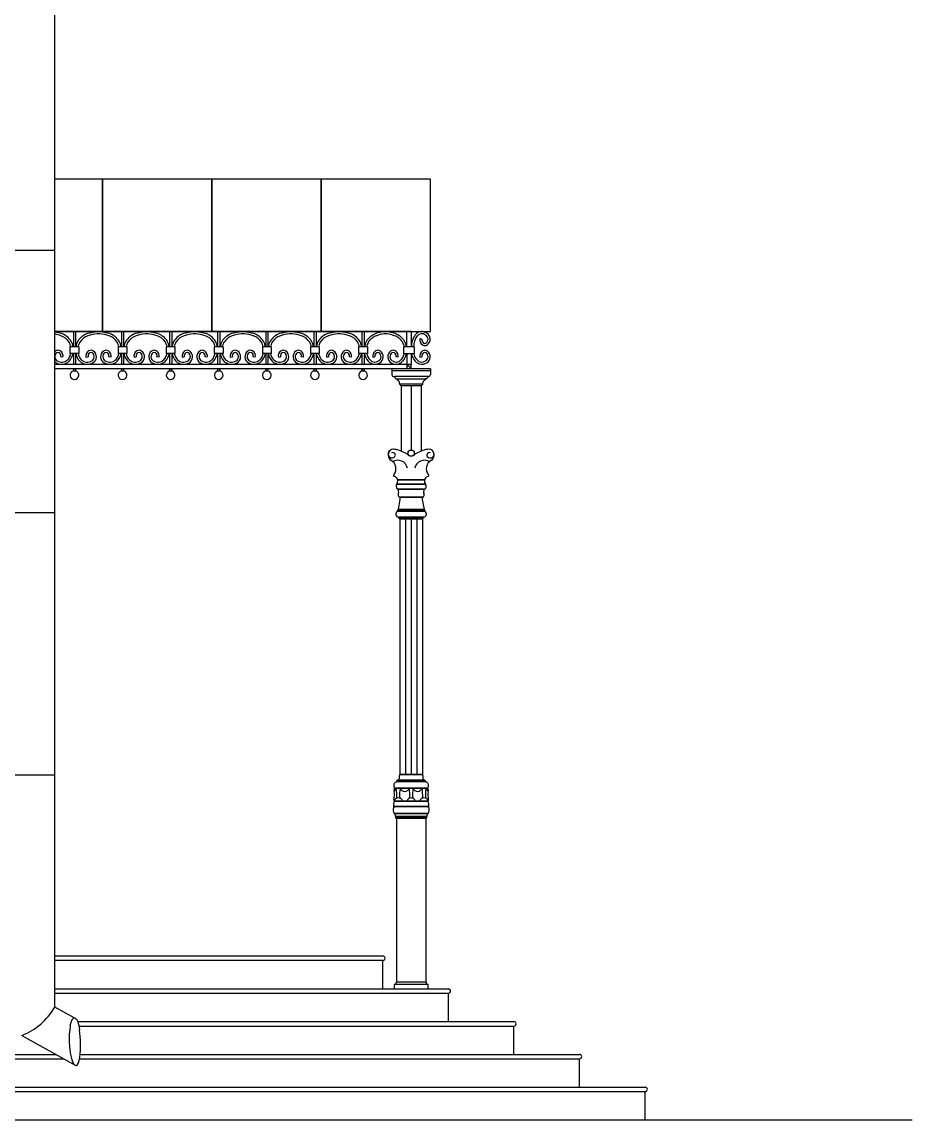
# Model space of a CAD drawing. Header units: millimetres. Extents: x 60 to 102290, y 34 to 65730.
# Drawn here: x 81240 to 85311, y 34027 to 39050 of the extents above; entities that cross this region are included whole.
import ezdxf

# ---------------------------------------------------------------- set-up
doc = ezdxf.new("R2010")
doc.units = ezdxf.units.MM

msp = doc.modelspace()

# ---------------------------------------------------------------- linework, layer by layer
at = {"ltscale": 100}
for p, q in [((81390.5, 38320), (81390.5, 42306.8)), ((81608.7, 38329.8), (81390.5, 38329.8)), ((81608.7, 37633.5), (81608.7, 38329.8)), ((82108.7, 38329.8), (81608.7, 38329.8)), ((81608.7, 38329.8), (81608.7, 37633.5)), ((82108.7, 37633.5), (82108.7, 38329.8)), ((82608.6, 38329.8), (82108.7, 38329.8)), ((82108.7, 38329.8), (82108.7, 37633.5)), ((82608.6, 37633.5), (82608.6, 38329.8)), ((83108.6, 38329.8), (82608.6, 38329.8)), ((82608.6, 38329.8), (82608.6, 37633.5)), ((83108.6, 37633.5), (83108.6, 38329.8)), ((81390.5, 34905.3), (81390.5, 38320)), ((81390.5, 38004.3), (81170.5, 38004.3)), ((81533.2, 37633.5), (81390.5, 37633.5)), ((81390.5, 37633.5), (81608.7, 37633.5)), ((81939.4, 37633.5), (81549.3, 37633.5)), ((81608.7, 37633.5), (82108.7, 37633.5)), ((82108.7, 37633.5), (82608.6, 37633.5)), ((82608.6, 37633.5), (83108.6, 37633.5)), ((83020.5, 37633.5), (82750.3, 37633.5)), ((83020.5, 37483.5), (81390.5, 37483.5)), ((83020.5, 37463.5), (81390.5, 37463.5)), ((83108.6, 37463.5), (82932.3, 37463.5)), ((82932.3, 37463.5), (82932.3, 37437)), ((82941.5, 37427.3), (82945.3, 37427.3)), ((82945.3, 37427.3), (82945.3, 37423.9)), ((83099.4, 37427.3), (83095.6, 37427.3)), ((83095.6, 37427.3), (83095.6, 37423.9)), ((83108.6, 37463.5), (83108.6, 37437)), ((82950.6, 37417.9), (82955.8, 37417.9)), ((82955.8, 37417.9), (82955.8, 37415.3)), ((82967.9, 37396.1), (82967.9, 37392.6)), ((82967.9, 37394.4), (82967.9, 37392.6)), ((82967.9, 37392.6), (82975.1, 37385.8)), ((82975.1, 37385.8), (82975.1, 37086.2)), ((83073, 37392.6), (83065.8, 37385.8)), ((83065.8, 37385.8), (83065.8, 37086.2)), ((83073, 37396.1), (83073, 37392.6)), ((83073, 37394.4), (83073, 37392.6)), ((83090.4, 37417.9), (83085.1, 37417.9)), ((83085.1, 37417.9), (83085.1, 37415.3)), ((83090.4, 37417.9), (83090.2, 37417.9)), ((82969.4, 36865.8), (82960.4, 36818.9)), ((83071.6, 36865.8), (83080.6, 36818.9)), ((81390.5, 36804.3), (81040.5, 36804.3)), ((82969.2, 36776.5), (82969.2, 35607.6)), ((83071.8, 36776.5), (83071.8, 35607.6)), ((81390.5, 35604.4), (81040.5, 35604.4)), ((82953.4, 35407), (82953.4, 34656.9)), ((83087.6, 35407), (83087.6, 34656.9)), ((81390.5, 34543.5), (81390.5, 34905.3)), ((82891.2, 34776.9), (81390.5, 34776.9)), ((82891.2, 34756.9), (81390.5, 34756.9)), ((82891.2, 34626.9), (82891.2, 34756.9)), ((81390.5, 34626.9), (83191.2, 34626.9)), ((81390.5, 34606.9), (83191.2, 34606.9)), ((82943.4, 34646.9), (82943.4, 34626.9)), ((83097.6, 34626.9), (83097.6, 34646.9)), ((83190.8, 34476.9), (83190.8, 34606.9)), ((81478.9, 34494.3), (81390.5, 34543.5)), ((81495, 34476.9), (83491.2, 34476.9)), ((81501.2, 34456.9), (83490.8, 34456.9)), ((83490.8, 34326.9), (83490.8, 34456.9)), ((81240.5, 34414.1), (81486.9, 34276.9)), ((81170.5, 34326.9), (81397.1, 34326.9)), ((81504.2, 34306.9), (83790.8, 34306.9)), ((81506.3, 34326.9), (83791.2, 34326.9)), ((83790.8, 34176.9), (83790.8, 34306.9)), ((81170.5, 34176.9), (84091.2, 34176.9)), ((81195.3, 34156.9), (84091.2, 34156.9)), ((84090.8, 34026.9), (84090.8, 34156.9)), ((85311.4, 34026.9), (58787.7, 34026.9))]:
    msp.add_line(p, q, dxfattribs=at)
at = {"ltscale": 4, "extrusion": (-1, 0, 0)}
for p, q in [((81475.5, 37633.5), (81475.5, 37563.1)), ((81485.5, 37633.5), (81485.5, 37563.1)), ((81695.5, 37633.5), (81695.5, 37563.1)), ((81705.5, 37633.5), (81705.5, 37563.1)), ((81915.5, 37633.5), (81915.5, 37563.1)), ((81925.5, 37633.5), (81925.5, 37563.1)), ((82135.5, 37633.5), (82135.5, 37563.1)), ((82145.5, 37633.5), (82145.5, 37563.1)), ((82355.5, 37633.5), (82355.5, 37563.1)), ((82365.5, 37633.5), (82365.5, 37563.1)), ((82575.5, 37633.5), (82575.5, 37563.1)), ((82585.5, 37633.5), (82585.5, 37563.1)), ((82795.5, 37633.5), (82795.5, 37563.1)), ((82805.5, 37633.5), (82805.5, 37563.1)), ((83020.5, 37633.5), (83020.5, 37563.1)), ((81475.5, 37533.1), (81475.5, 37483.5)), ((81485.5, 37533.1), (81485.5, 37483.5)), ((81695.5, 37533.1), (81695.5, 37483.5)), ((81705.5, 37533.1), (81705.5, 37483.5)), ((81915.5, 37533.1), (81915.5, 37483.5)), ((81925.5, 37533.1), (81925.5, 37483.5)), ((82135.5, 37533.1), (82135.5, 37483.5)), ((82145.5, 37533.1), (82145.5, 37483.5)), ((82355.5, 37533.1), (82355.5, 37483.5)), ((82365.5, 37533.1), (82365.5, 37483.5)), ((82575.5, 37533.1), (82575.5, 37483.5)), ((82585.5, 37533.1), (82585.5, 37483.5)), ((82795.5, 37533.1), (82795.5, 37483.5)), ((82805.5, 37533.1), (82805.5, 37483.5)), ((83020.5, 37533.1), (83020.5, 37483.5)), ((81475.5, 37463.5), (81475.5, 37453.5)), ((81485.5, 37463.5), (81485.5, 37453.5)), ((81695.5, 37463.5), (81695.5, 37453.5)), ((81705.5, 37463.5), (81705.5, 37453.5)), ((81915.5, 37463.5), (81915.5, 37453.5)), ((81925.5, 37463.5), (81925.5, 37453.5)), ((82135.5, 37463.5), (82135.5, 37453.5)), ((82145.5, 37463.5), (82145.5, 37453.5)), ((82355.5, 37463.5), (82355.5, 37453.5)), ((82365.5, 37463.5), (82365.5, 37453.5)), ((82575.5, 37463.5), (82575.5, 37453.5)), ((82585.5, 37463.5), (82585.5, 37453.5)), ((82795.5, 37463.5), (82795.5, 37453.5)), ((82795.5, 37463.5), (82795.5, 37453.5)), ((82805.5, 37463.5), (82805.5, 37453.5)), ((82805.5, 37463.5), (82805.5, 37453.5))]:
    msp.add_line(p, q, dxfattribs=at)
at = {"ltscale": 4, "extrusion": (0, 1, 0)}
for p, q in [((81475.5, 37633.5), (81485.5, 37633.5)), ((81695.5, 37633.5), (81705.5, 37633.5)), ((81915.5, 37633.5), (81925.5, 37633.5)), ((82135.5, 37633.5), (82145.5, 37633.5)), ((82355.5, 37633.5), (82365.5, 37633.5)), ((82795.5, 37633.5), (82805.5, 37633.5)), ((83010.5, 37633.5), (83020.5, 37633.5)), ((83010.4, 37483.5), (83020.5, 37483.5)), ((83010.4, 37483.5), (83020.5, 37483.5)), ((81475.5, 37463.5), (81485.5, 37463.5)), ((81475.5, 37453.5), (81485.5, 37453.5)), ((81695.5, 37463.5), (81705.5, 37463.5)), ((81695.5, 37453.5), (81705.5, 37453.5)), ((81915.5, 37463.5), (81925.5, 37463.5)), ((81915.5, 37453.5), (81925.5, 37453.5)), ((82135.5, 37463.5), (82145.5, 37463.5)), ((82135.5, 37453.5), (82145.5, 37453.5)), ((82355.5, 37463.5), (82365.5, 37463.5)), ((82355.5, 37453.5), (82365.5, 37453.5)), ((82575.5, 37463.5), (82585.5, 37463.5)), ((82575.5, 37453.5), (82585.5, 37453.5)), ((82795.5, 37463.5), (82805.5, 37463.5)), ((82795.5, 37463.5), (82805.5, 37463.5)), ((82795.5, 37453.5), (82805.5, 37453.5)), ((82795.5, 37453.5), (82805.5, 37453.5))]:
    msp.add_line(p, q, dxfattribs=at)
at = {"ltscale": 4}
for p, q in [((81549.3, 37633.5), (81533.2, 37633.5)), ((82419, 37633.5), (81939.4, 37633.5)), ((82750.3, 37633.5), (82419, 37633.5)), ((83000.7, 37563.1), (83000.7, 37633.5)), ((83060.3, 37601), (83070, 37598.6)), ((81500.4, 37563.1), (81460, 37563.1)), ((81460, 37563.1), (81460, 37533.1)), ((81500.4, 37533.1), (81460, 37533.1)), ((81500.4, 37563.1), (81500.4, 37533.1)), ((81720.4, 37563.1), (81680, 37563.1)), ((81680, 37563.1), (81680, 37533.1)), ((81720.4, 37533.1), (81680, 37533.1)), ((81720.4, 37563.1), (81720.4, 37533.1)), ((81940.4, 37563.1), (81900, 37563.1)), ((81900, 37563.1), (81900, 37533.1)), ((81940.4, 37533.1), (81900, 37533.1)), ((81940.4, 37563.1), (81940.4, 37533.1)), ((82160.4, 37563.1), (82120, 37563.1)), ((82120, 37563.1), (82120, 37533.1)), ((82160.4, 37533.1), (82120, 37533.1)), ((82160.4, 37563.1), (82160.4, 37533.1)), ((82380.4, 37563.1), (82340, 37563.1)), ((82340, 37563.1), (82340, 37533.1)), ((82380.4, 37533.1), (82340, 37533.1)), ((82380.4, 37563.1), (82380.4, 37533.1)), ((82600.4, 37563.1), (82560, 37563.1)), ((82560, 37563.1), (82560, 37533.1)), ((82600.4, 37533.1), (82560, 37533.1)), ((82600.4, 37563.1), (82600.4, 37533.1)), ((82820.4, 37563.1), (82780, 37563.1)), ((82780, 37563.1), (82780, 37533.1)), ((82820.4, 37533.1), (82780, 37533.1)), ((82820.4, 37563.1), (82820.4, 37533.1)), ((83035.5, 37563.1), (82985.2, 37563.1)), ((82985.2, 37563.1), (82985.2, 37533.1)), ((82985.2, 37533.1), (83035.5, 37533.1)), ((83000.7, 37533.1), (83000.7, 37463.5)), ((83035.5, 37533.1), (83035.5, 37563.1)), ((81427.7, 37515.9), (81418, 37518.3)), ((81533.3, 37515.9), (81543, 37518.3)), ((81647.7, 37515.9), (81638, 37518.3)), ((81753.3, 37515.9), (81763, 37518.3)), ((81867.7, 37515.9), (81858, 37518.3)), ((81973.3, 37515.9), (81983, 37518.3)), ((82087.7, 37515.9), (82077.9, 37518.3)), ((82193.3, 37515.9), (82203, 37518.3)), ((82307.7, 37515.9), (82297.9, 37518.3)), ((82413.3, 37515.9), (82423, 37518.3)), ((82527.7, 37515.9), (82517.9, 37518.3)), ((82633.3, 37515.9), (82643, 37518.3)), ((82747.7, 37515.9), (82737.9, 37518.3)), ((82845.3, 37515.9), (82855, 37518.3)), ((82960.9, 37515.9), (82951.1, 37518.3)), ((83006.9, 37463.5), (83000.7, 37469.7)), ((83020.5, 37464), (83001, 37483.5)), ((83020.5, 37478.2), (83015.2, 37483.5)), ((83020.5, 37463.5), (83020.5, 37483.5)), ((83020.5, 37463.5), (83020.5, 37483.5)), ((83060.3, 37515.9), (83070, 37518.3)), ((82805.5, 37453.5), (82795.5, 37453.5)), ((82805.5, 37453.5), (82795.5, 37453.5)), ((82932.3, 37456), (83041.5, 37456)), ((83082.8, 37427.3), (82945.3, 37427.3)), ((83041.5, 37456), (83108.6, 37456)), ((83095.6, 37427.3), (83082.8, 37427.3)), ((82955.8, 37417.9), (83090.2, 37417.9)), ((83073, 37392.6), (82967.9, 37392.6)), ((83065.8, 37385.8), (82975.1, 37385.8)), ((83020.5, 37385.8), (83020.5, 37091.5)), ((83073, 37392.6), (83069.2, 37392.6)), ((82955.5, 36935.9), (83085.5, 36935.9)), ((83085.5, 36935.9), (82955.5, 36935.9)), ((82959, 36955.8), (83082, 36955.8)), ((83082, 36955.8), (82959, 36955.8)), ((82958.1, 36912.8), (83082.8, 36912.8)), ((83082.8, 36912.8), (82958.1, 36912.8)), ((82966.8, 36876.1), (83074.1, 36876.1)), ((83074.1, 36876.1), (82966.9, 36876.1)), ((82960.4, 36818.9), (83080.6, 36818.9)), ((83080.6, 36818.9), (82960.4, 36818.9)), ((82958.5, 36811.9), (83082.5, 36811.9)), ((83082.5, 36811.9), (82958.5, 36811.9)), ((82962.2, 36784.1), (83078.7, 36784.1)), ((83078.7, 36784.1), (82962.2, 36784.1)), ((83070.1, 36776.5), (82969.2, 36776.5)), ((82970.8, 36776.5), (83071.8, 36776.5)), ((82994.8, 36776.5), (82994.8, 35607.6)), ((83020.5, 36776.5), (83020.5, 35607.6)), ((83046.1, 36776.5), (83046.1, 35607.6)), ((82954.1, 35576), (83086.8, 35576)), ((83086.8, 35576), (82954.1, 35576)), ((83081.8, 35581.7), (82957.7, 35581.7)), ((82959.1, 35581.7), (83083.2, 35581.7)), ((82969.2, 35607.6), (83071.8, 35607.6)), ((83071.8, 35607.6), (82969.2, 35607.6)), ((82944.9, 35545.2), (83096, 35545.2)), ((83096, 35545.2), (82944.9, 35545.2)), ((82941.7, 35460.3), (83099.3, 35460.3)), ((83099.3, 35460.3), (82941.7, 35460.3)), ((82943.8, 35485.2), (83097.1, 35485.2)), ((83097.1, 35485.2), (82943.8, 35485.2)), ((82942.9, 35428.6), (83098, 35428.6)), ((83098, 35428.6), (82942.9, 35428.6)), ((82949.1, 35415.4), (83091.9, 35415.4)), ((83091.9, 35415.4), (82949.1, 35415.4)), ((82953.4, 35407), (83087.6, 35407)), ((83087.6, 35407), (82953.4, 35407)), ((83089.2, 34656.9), (82953.4, 34656.9)), ((83097.6, 34646.9), (82943.4, 34646.9)), ((81170.5, 34306.9), (81433, 34306.9))]:
    msp.add_line(p, q, dxfattribs=at)
at = {"ltscale": 90, "extrusion": (0, 1, 0), "elevation": 34026.9}
msp.add_lwpolyline([(-84401.2, 0), (-84113.6, 0)], dxfattribs=at)
at = {"ltscale": 4}
msp.add_circle((83020.5, 37077.2), 14.3, dxfattribs=at)
for centre, radius, start, end in [((81344.8, 37350.8), 283.8, 74.1782, 80.7485), ((81344.2, 37345.8), 278.9, 74.5051, 80.4393), ((81389.3, 37537.6), 92.4, 34.5453, 69.0967), ((81571.7, 37537.6), 92.4, 110.9033, 145.4547), ((81616.1, 37350.8), 283.8, 96.2929, 105.8218), ((81616.8, 37345.8), 278.9, 96.6035, 105.4949), ((81590.5, 37573.2), 50, 83.3965, 96.6035), ((81590.5, 37583.2), 50, 83.7071, 96.2929), ((81564.8, 37350.8), 283.8, 74.1782, 83.7071), ((81564.2, 37345.8), 278.9, 74.5051, 83.3965), ((81609.3, 37537.6), 92.4, 34.5453, 69.0967), ((81791.7, 37537.6), 92.4, 110.9033, 145.4547), ((81836.1, 37350.8), 283.8, 96.2929, 105.8218), ((81836.8, 37345.8), 278.9, 96.6035, 105.4949), ((81810.5, 37573.2), 50, 83.3965, 96.6035), ((81810.5, 37583.2), 50, 83.7071, 96.2929), ((81784.8, 37350.8), 283.8, 74.1782, 83.7071), ((81784.2, 37345.8), 278.9, 74.5051, 83.3965), ((81829.3, 37537.6), 92.4, 34.5453, 69.0967), ((82011.7, 37537.6), 92.4, 110.9033, 145.4547), ((82056.1, 37350.8), 283.8, 96.2929, 105.8218), ((82056.8, 37345.8), 278.9, 96.6035, 105.4949), ((82030.5, 37573.2), 50, 83.3965, 96.6035), ((82030.5, 37583.2), 50, 83.7071, 96.2929), ((82004.8, 37350.8), 283.8, 74.1782, 83.7071), ((82004.2, 37345.8), 278.9, 74.5051, 83.3965), ((82049.3, 37537.6), 92.4, 34.5453, 69.0967), ((82231.7, 37537.6), 92.4, 110.9033, 145.4547), ((82276.1, 37350.8), 283.8, 96.2929, 105.8218), ((82276.8, 37345.8), 278.9, 96.6035, 105.4949), ((82250.5, 37573.2), 50, 83.3965, 96.6035), ((82250.5, 37583.2), 50, 83.7071, 96.2929), ((82224.8, 37350.8), 283.8, 74.1782, 83.7071), ((82224.2, 37345.8), 278.9, 74.5051, 83.3965), ((82269.3, 37537.6), 92.4, 34.5453, 69.0967), ((82451.7, 37537.6), 92.4, 110.9033, 145.4547), ((82496.1, 37350.8), 283.8, 96.2929, 105.8218), ((82496.8, 37345.8), 278.9, 96.6035, 105.4949), ((82470.5, 37573.2), 50, 83.3965, 96.6035), ((82470.5, 37583.2), 50, 83.7071, 96.2929), ((82444.8, 37350.8), 283.8, 74.1782, 83.7071), ((82444.1, 37345.8), 278.9, 74.5051, 83.3965), ((82489.3, 37537.6), 92.4, 34.5453, 69.0967), ((82671.7, 37537.6), 92.4, 110.9033, 145.4547), ((82716.1, 37350.8), 283.8, 96.2929, 105.8218), ((82716.8, 37345.8), 278.9, 96.6035, 105.4949), ((82690.5, 37573.2), 50, 83.3965, 96.6035), ((82690.5, 37583.2), 50, 83.7071, 96.2929), ((82664.8, 37350.8), 283.8, 74.1782, 83.7071), ((82664.1, 37345.8), 278.9, 74.5051, 83.3965), ((82709.3, 37537.6), 92.4, 34.5453, 69.0967), ((82891.7, 37537.6), 92.4, 110.9033, 145.4547), ((82928, 37420.9), 214.5, 98.3238, 108.8197), ((82929, 37417.6), 207.9, 99.0176, 108.7855), ((82903.1, 37573.4), 50, 82.3183, 97.6817), ((82903.1, 37583.5), 50, 82.8878, 97.1122), ((82878.2, 37420.9), 214.5, 71.1803, 81.6762), ((82877.1, 37417.4), 208.2, 71.2196, 80.9773), ((82914.5, 37537.6), 92.4, 34.5453, 69.0967), ((83069.2, 37595.4), 38, 53.7715, 141.5934), ((83069.2, 37595.4), 28, 51.4687, 140.8628), ((83075.8, 37598.5), 31.9, 305.9786, 60.1566), ((81388.7, 37536.6), 83.5, 35.7725, 68.9786), ((81383.8, 37548.1), 81.7, 10.5759, 27.1451), ((81383.8, 37548.1), 91.7, 9.4118, 27.1451), ((81577.2, 37548.1), 91.7, 152.8549, 170.5882), ((81577.2, 37548.1), 81.7, 152.8549, 169.4241), ((81572.3, 37536.6), 83.5, 111.0214, 144.2275), ((81608.7, 37536.6), 83.5, 35.7725, 68.9786), ((81603.7, 37548.1), 81.7, 10.5759, 27.1451), ((81603.7, 37548.1), 91.7, 9.4118, 27.1451), ((81797.2, 37548.1), 91.7, 152.8549, 170.5882), ((81797.2, 37548.1), 81.7, 152.8549, 169.4241), ((81792.3, 37536.6), 83.5, 111.0214, 144.2275), ((81828.7, 37536.6), 83.5, 35.7725, 68.9786), ((81823.7, 37548.1), 81.7, 10.5759, 27.1451), ((81823.7, 37548.1), 91.7, 9.4118, 27.1451), ((82017.2, 37548.1), 91.7, 152.8549, 170.5882), ((82017.2, 37548.1), 81.7, 152.8549, 169.4241), ((82012.3, 37536.6), 83.5, 111.0214, 144.2275), ((82048.7, 37536.6), 83.5, 35.7725, 68.9786), ((82043.7, 37548.1), 81.7, 10.5759, 27.1451), ((82043.7, 37548.1), 91.7, 9.4118, 27.1451), ((82237.2, 37548.1), 91.7, 152.8549, 170.5882), ((82237.2, 37548.1), 81.7, 152.8549, 169.4241), ((82232.3, 37536.6), 83.5, 111.0214, 144.2275), ((82268.7, 37536.6), 83.5, 35.7725, 68.9786), ((82263.7, 37548.1), 81.7, 10.5759, 27.1451), ((82263.7, 37548.1), 91.7, 9.4118, 27.1451), ((82457.2, 37548.1), 91.7, 152.8549, 170.5882), ((82457.2, 37548.1), 81.7, 152.8549, 169.4241), ((82452.3, 37536.6), 83.5, 111.0214, 144.2275), ((82488.7, 37536.6), 83.5, 35.7725, 68.9786), ((82483.7, 37548.1), 81.7, 10.5759, 27.1451), ((82483.7, 37548.1), 91.7, 9.4118, 27.1451), ((82677.2, 37548.1), 91.7, 152.8549, 170.5882), ((82677.2, 37548.1), 81.7, 152.8549, 169.4241), ((82672.3, 37536.6), 83.5, 111.0214, 144.2275), ((82708.7, 37536.6), 83.5, 35.7725, 68.9786), ((82703.7, 37548.1), 81.7, 10.5759, 27.1451), ((82703.7, 37548.1), 91.7, 9.4118, 27.1451), ((82897.2, 37548.1), 91.7, 152.8549, 170.5882), ((82902.8, 37548.1), 86.9, 155.41, 170.0727), ((82891.8, 37537.5), 82.5, 111.1342, 145.4534), ((82914.4, 37537.5), 82.5, 34.5466, 68.8658), ((82903.4, 37548.1), 86.9, 9.9273, 24.59), ((82908.9, 37548.1), 91.7, 9.4118, 27.1451), ((83127.4, 37559.6), 106.3, 145.953, 178.0951), ((83127.5, 37559.6), 96.3, 146.1948, 177.8963), ((83085.6, 37594.8), 26.1, 166.0421, 239.5614), ((83085.6, 37594.8), 16.1, 166.0421, 239.5614), ((83083.2, 37589.7), 20.5, 238.198, 303.7171), ((83083.3, 37590), 10.8, 237.4224, 298.0161), ((83075.9, 37598.4), 21.8, 304.6993, 60.4193), ((81412, 37518.5), 21.8, 124.6993, 240.4193), ((81412.1, 37518.5), 31.9, 125.9786, 132.6978), ((81404.8, 37527.2), 20.5, 58.198, 123.7171), ((81404.7, 37526.9), 10.8, 57.4224, 118.0161), ((81402.4, 37522.2), 16.1, 346.0421, 59.5614), ((81402.4, 37522.2), 26.1, 346.0421, 59.5614), ((81403.9, 37546.4), 61.6, 317.2973, 347.5285), ((81404, 37546.4), 71.5, 317.2916, 348.9462), ((81383.8, 37548.1), 91.7, 350.3075, 350.5882), ((81577.2, 37548.1), 91.7, 189.4118, 189.6925), ((81557, 37546.4), 71.5, 191.0538, 222.7084), ((81557, 37546.4), 61.6, 192.4715, 222.7027), ((81558.6, 37522.2), 26.1, 120.4386, 193.9579), ((81558.6, 37522.2), 16.1, 120.4386, 193.9579), ((81556.2, 37527.2), 20.5, 56.2829, 121.802), ((81556.3, 37526.9), 10.8, 61.9839, 122.5776), ((81548.9, 37518.5), 21.8, 299.5807, 55.3007), ((81548.9, 37518.5), 31.9, 299.8434, 54.0214), ((81632.1, 37518.5), 31.9, 125.9786, 240.1566), ((81632, 37518.5), 21.8, 124.6993, 240.4193), ((81624.8, 37527.2), 20.5, 58.198, 123.7171), ((81624.7, 37526.9), 10.8, 57.4224, 118.0161), ((81622.4, 37522.2), 16.1, 346.0421, 59.5614), ((81622.4, 37522.2), 26.1, 346.0421, 59.5614), ((81623.9, 37546.4), 61.6, 317.2973, 347.5285), ((81624, 37546.4), 71.5, 317.2916, 348.9462), ((81603.7, 37548.1), 91.7, 350.3075, 350.5882), ((81797.2, 37548.1), 91.7, 189.4118, 189.6925), ((81777, 37546.4), 71.5, 191.0538, 222.7084), ((81777, 37546.4), 61.6, 192.4715, 222.7027), ((81778.6, 37522.2), 26.1, 120.4386, 193.9579), ((81778.6, 37522.2), 16.1, 120.4386, 193.9579), ((81776.2, 37527.2), 20.5, 56.2829, 121.802), ((81776.3, 37526.9), 10.8, 61.9839, 122.5776), ((81768.9, 37518.5), 21.8, 299.5807, 55.3007), ((81768.9, 37518.5), 31.9, 299.8434, 54.0214), ((81852.1, 37518.5), 31.9, 125.9786, 240.1566), ((81852, 37518.5), 21.8, 124.6993, 240.4193), ((81844.8, 37527.2), 20.5, 58.198, 123.7171), ((81844.7, 37526.9), 10.8, 57.4224, 118.0161), ((81842.4, 37522.2), 16.1, 346.0421, 59.5614), ((81842.4, 37522.2), 26.1, 346.0421, 59.5614), ((81843.9, 37546.4), 61.6, 317.2973, 347.5285), ((81844, 37546.4), 71.5, 317.2916, 348.9462), ((81823.7, 37548.1), 91.7, 350.3075, 350.5882), ((82017.2, 37548.1), 91.7, 189.4118, 189.6925), ((81997, 37546.4), 71.5, 191.0538, 222.7084), ((81997, 37546.4), 61.6, 192.4715, 222.7027), ((81998.6, 37522.2), 26.1, 120.4386, 193.9579), ((81998.6, 37522.2), 16.1, 120.4386, 193.9579), ((81996.2, 37527.2), 20.5, 56.2829, 121.802), ((81996.3, 37526.9), 10.8, 61.9839, 122.5776), ((81988.9, 37518.5), 21.8, 299.5807, 55.3007), ((81988.9, 37518.5), 31.9, 299.8434, 54.0214), ((82072.1, 37518.5), 31.9, 125.9786, 240.1566), ((82072, 37518.5), 21.8, 124.6993, 240.4193), ((82064.8, 37527.2), 20.5, 58.198, 123.7171), ((82064.7, 37526.9), 10.8, 57.4224, 118.0161), ((82062.4, 37522.2), 16.1, 346.0421, 59.5614), ((82062.4, 37522.2), 26.1, 346.0421, 59.5614), ((82063.9, 37546.4), 61.6, 317.2973, 347.5285), ((82064, 37546.4), 71.5, 317.2916, 348.9462), ((82043.7, 37548.1), 91.7, 350.3075, 350.5882), ((82237.2, 37548.1), 91.7, 189.4118, 189.6925), ((82217, 37546.4), 71.5, 191.0538, 222.7084), ((82217, 37546.4), 61.6, 192.4715, 222.7027), ((82218.6, 37522.2), 26.1, 120.4386, 193.9579), ((82218.6, 37522.2), 16.1, 120.4386, 193.9579), ((82216.2, 37527.2), 20.5, 56.2829, 121.802), ((82216.3, 37526.9), 10.8, 61.9839, 122.5776), ((82208.9, 37518.5), 21.8, 299.5807, 55.3007), ((82208.9, 37518.5), 31.9, 299.8434, 54.0214), ((82292.1, 37518.5), 31.9, 125.9786, 240.1566), ((82292, 37518.5), 21.8, 124.6993, 240.4193), ((82284.8, 37527.2), 20.5, 58.198, 123.7171), ((82284.7, 37526.9), 10.8, 57.4224, 118.0161), ((82282.4, 37522.2), 16.1, 346.0421, 59.5614), ((82282.4, 37522.2), 26.1, 346.0421, 59.5614), ((82283.9, 37546.4), 61.6, 317.2973, 347.5285), ((82284, 37546.4), 71.5, 317.2916, 348.9462), ((82263.7, 37548.1), 91.7, 350.3075, 350.5882), ((82457.2, 37548.1), 91.7, 189.4118, 189.6925), ((82437, 37546.4), 71.5, 191.0538, 222.7084), ((82437, 37546.4), 61.6, 192.4715, 222.7027), ((82438.6, 37522.2), 26.1, 120.4386, 193.9579), ((82438.6, 37522.2), 16.1, 120.4386, 193.9579), ((82436.2, 37527.2), 20.5, 56.2829, 121.802), ((82436.3, 37526.9), 10.8, 61.9839, 122.5776), ((82428.9, 37518.5), 21.8, 299.5807, 55.3007), ((82428.9, 37518.5), 31.9, 299.8434, 54.0214), ((82512.1, 37518.5), 31.9, 125.9786, 240.1566), ((82512, 37518.5), 21.8, 124.6993, 240.4193), ((82504.8, 37527.2), 20.5, 58.198, 123.7171), ((82504.7, 37526.9), 10.8, 57.4224, 118.0161), ((82502.4, 37522.2), 16.1, 346.0421, 59.5614), ((82502.4, 37522.2), 26.1, 346.0421, 59.5614), ((82503.9, 37546.4), 61.6, 317.2973, 347.5285), ((82504, 37546.4), 71.5, 317.2916, 348.9462), ((82483.7, 37548.1), 91.7, 350.3075, 350.5882), ((82677.2, 37548.1), 91.7, 189.4118, 189.6925), ((82657, 37546.4), 71.5, 191.0538, 222.7084), ((82657, 37546.4), 61.6, 192.4715, 222.7027), ((82658.6, 37522.2), 26.1, 120.4386, 193.9579), ((82658.6, 37522.2), 16.1, 120.4386, 193.9579), ((82656.2, 37527.2), 20.5, 56.2829, 121.802), ((82656.3, 37526.9), 10.8, 61.9839, 122.5776), ((82648.9, 37518.5), 21.8, 299.5807, 55.3007), ((82648.9, 37518.5), 31.9, 299.8434, 54.0214), ((82732.1, 37518.5), 31.9, 125.9786, 240.1566), ((82732, 37518.5), 21.8, 124.6993, 240.4193), ((82724.7, 37527.2), 20.5, 58.198, 123.7171), ((82724.7, 37526.9), 10.8, 57.4224, 118.0161), ((82722.4, 37522.2), 16.1, 346.0421, 59.5614), ((82722.4, 37522.2), 26.1, 346.0421, 59.5614), ((82723.9, 37546.4), 61.6, 317.2973, 347.5285), ((82724, 37546.4), 71.5, 317.2916, 348.9462), ((82703.7, 37548.1), 91.7, 350.3075, 350.5882), ((82897.2, 37548.1), 91.7, 189.4118, 189.6925), ((82877, 37546.4), 71.5, 191.0538, 222.7084), ((82902.8, 37548.1), 86.9, 189.9601, 190.2571), ((82874.1, 37544.1), 57.9, 191.3529, 224.0806), ((82870.6, 37522.2), 26.1, 120.4386, 193.9579), ((82870.6, 37522.2), 16.1, 120.4386, 193.9579), ((82868.2, 37527.2), 20.5, 56.2829, 121.802), ((82868.3, 37526.9), 10.8, 61.9839, 122.5776), ((82861, 37518.5), 21.8, 299.5807, 55.3007), ((82860.9, 37518.5), 31.9, 299.8434, 54.0214), ((82945.3, 37518.5), 31.9, 125.9786, 240.1566), ((82945.2, 37518.5), 21.8, 124.6993, 240.4193), ((82938, 37527.2), 20.5, 58.198, 123.7171), ((82937.9, 37526.9), 10.8, 57.4224, 118.0161), ((82935.6, 37522.2), 16.1, 346.0421, 59.5614), ((82935.6, 37522.2), 26.1, 346.0421, 59.5614), ((82932.1, 37544.1), 57.9, 315.9194, 348.6471), ((82929.2, 37546.4), 71.5, 317.2916, 348.9462), ((82903.4, 37548.1), 86.9, 349.7429, 350.0399), ((82908.9, 37548.1), 91.7, 350.3075, 350.5882), ((83092, 37546.4), 71.5, 191.0538, 222.7084), ((83089, 37544), 57.9, 191.3529, 224.0806), ((83085.6, 37522.2), 26.1, 120.4386, 193.9579), ((83085.6, 37522.2), 16.1, 120.4386, 193.9579), ((83083.2, 37527.2), 20.5, 56.2829, 121.802), ((83083.3, 37526.9), 10.8, 61.9839, 122.5776), ((83075.9, 37518.5), 21.8, 299.5807, 55.3007), ((83075.8, 37518.5), 31.9, 299.8434, 54.0214), ((81412.1, 37518.5), 31.9, 227.3022, 240.1566), ((81421.9, 37532.5), 48.9, 238.3368, 315.0093), ((81422, 37532.3), 38.8, 237.6294, 314.4879), ((81539, 37532.5), 48.9, 224.9907, 301.6632), ((81538.9, 37532.3), 38.8, 225.5121, 302.3706), ((81641.9, 37532.5), 48.9, 238.3368, 315.0093), ((81642, 37532.3), 38.8, 237.6294, 314.4879), ((81759, 37532.5), 48.9, 224.9907, 301.6632), ((81758.9, 37532.3), 38.8, 225.5121, 302.3706), ((81861.9, 37532.5), 48.9, 238.3368, 315.0093), ((81862, 37532.3), 38.8, 237.6294, 314.4879), ((81979, 37532.5), 48.9, 224.9907, 301.6632), ((81978.9, 37532.3), 38.8, 225.5121, 302.3706), ((82081.9, 37532.5), 48.9, 238.3368, 315.0093), ((82082, 37532.3), 38.8, 237.6294, 314.4879), ((82199, 37532.5), 48.9, 224.9907, 301.6632), ((82198.9, 37532.3), 38.8, 225.5121, 302.3706), ((82301.9, 37532.5), 48.9, 238.3368, 315.0093), ((82302, 37532.3), 38.8, 237.6294, 314.4879), ((82419, 37532.5), 48.9, 224.9907, 301.6632), ((82418.9, 37532.3), 38.8, 225.5121, 302.3706), ((82521.9, 37532.5), 48.9, 238.3368, 315.0093), ((82522, 37532.3), 38.8, 237.6294, 314.4879), ((82639, 37532.5), 48.9, 224.9907, 301.6632), ((82638.9, 37532.3), 38.8, 225.5121, 302.3706), ((82741.9, 37532.5), 48.9, 238.3368, 315.0093), ((82742, 37532.3), 38.8, 237.6294, 314.4879), ((82854.3, 37521.5), 38, 218.4066, 306.2285), ((82854.3, 37521.5), 28, 219.1372, 308.5313), ((82951.9, 37521.5), 38, 233.7715, 321.5934), ((82951.9, 37521.5), 28, 231.4687, 320.8628), ((83069.2, 37521.5), 38, 218.4066, 306.2285), ((83069.2, 37521.5), 28, 219.1372, 308.5313), ((81480.5, 37434.1), 20, 104.5036, 75.4964), ((81700.5, 37434.1), 20, 104.5036, 75.4964), ((81920.5, 37434.1), 20, 104.5036, 75.4964), ((82140.5, 37434.1), 20, 104.5036, 75.4964), ((82360.5, 37434.1), 20, 104.5036, 75.4964), ((82580.5, 37434.1), 20, 104.5036, 75.4964), ((82800.5, 37434.1), 20, 104.5036, 75.4964), ((82800.5, 37434.1), 20, 104.5036, 75.4964), ((82907.5, 36921.6), 178, 53.991, 72.5203), ((83132.1, 36923.8), 175.4, 107.4754, 126.0767), ((82958.8, 36998.7), 46, 13.16, 119.5171), ((83082.2, 36998.7), 46, 60.4829, 166.84), ((82932.2, 35551.1), 20.8, 297.2089, 343.5234), ((82814.3, 35515), 141.2, 353.4364, 12.3499), ((83109, 35515), 141.2, 167.6501, 186.5636), ((82991.1, 35551.1), 20.8, 196.4766, 343.5234), ((82873.2, 35515), 141.2, 353.4364, 12.3499), ((83167.9, 35515), 141.2, 167.6501, 186.5636), ((83050, 35551.1), 20.8, 196.4766, 343.5234), ((82932.1, 35515), 141.2, 353.4364, 12.3499), ((83226.8, 35515), 141.2, 167.6501, 186.5636), ((83108.9, 35551.1), 20.8, 196.4766, 242.5342), ((82961.6, 35479.3), 20.8, 16.4766, 155.6553), ((83020.5, 35479.3), 20.8, 16.4766, 163.5234), ((83079.4, 35479.3), 20.8, 24.52, 163.5234)]:
    msp.add_arc(centre, radius, start, end, dxfattribs=at)
at = {"ltscale": 100}
for centre, radius, start, end in [((82941.8, 37436.7), 9.45, 179.9416, 268.5442), ((82951.3, 37423.9), 5.97, 180, 263.0736), ((83089.7, 37423.9), 5.97, 276.9264, 0), ((83099.2, 37436.7), 9.45, 271.4558, 1.4868), ((83099.2, 37436.7), 9.45, 271.4558, 284.7181), ((82962, 37416.6), 6.28, 192.1269, 237.7345), ((82950, 37395.6), 17.9, 1.7066, 61.3156), ((83090.9, 37395.6), 17.9, 118.6844, 178.2934), ((83090.9, 37395.6), 17.9, 118.6844, 178.2934), ((83079, 37416.6), 6.28, 302.2703, 347.8778), ((83079, 37416.6), 6.28, 302.2655, 304.8377), ((82933.2, 37073.7), 18.1, 140.0762, 317.5992), ((82933.2, 37073.7), 18.1, 144.3759, 317.5992), ((82948.9, 37069), 33.7, 151.4588, 209.6547), ((82940.1, 37068.3), 26.8, 79.3422, 143.6747), ((82940.1, 37068.3), 26.8, 79.3422, 140.7774), ((82936.5, 37067.8), 11.9, 327.593, 116.1967), ((82945.1, 37054.6), 40.1, 66.6143, 89.9999), ((83095.9, 37054.6), 40.1, 90, 114.2657), ((83104.4, 37067.8), 11.9, 63.8033, 212.407), ((83104.4, 37067.8), 11.9, 63.8033, 212.407), ((83107.7, 37073.7), 18.1, 222.4008, 39.9238), ((83100.8, 37068.3), 26.8, 39.2226, 100.6578), ((83092, 37069), 33.7, 330.3453, 28.5412), ((83092, 37069), 33.7, 330.3453, 4.2091), ((83092, 37069), 33.7, 330.3453, 4.2091), ((82939.3, 37065), 23.4, 212.8273, 241.4915), ((82906.5, 37005.6), 44.5, 324.1741, 60.9977), ((83134.4, 37005.6), 44.5, 118.6583, 215.8259), ((83101.7, 37065), 23.4, 299.1619, 327.1727), ((83101.7, 37065), 23.4, 299.1619, 327.1727), ((82942.6, 36975), 3.13, 129.9692, 271.9574), ((82928.7, 36990.5), 17.7, 312.0286, 321.6651), ((82930.6, 36939.7), 34.3, 44.6382, 69.3667), ((83110.4, 36939.7), 34.3, 106.9357, 135.3618), ((83112.2, 36990.5), 17.7, 218.3349, 227.9714), ((83098.4, 36975), 3.13, 309.5263, 50.0308), ((82966.9, 36925.5), 15.5, 137.693, 228.0101), ((82936.2, 36949.6), 23.6, 324.6455, 37.2702), ((83104.7, 36949.6), 23.6, 142.7298, 215.3545), ((83074.1, 36925.5), 15.5, 304.5143, 42.307), ((82947, 36900.3), 16.8, 331.5289, 55.1957), ((82973.9, 36887.3), 13.1, 157.7964, 231.7138), ((82960.8, 36869.2), 9.25, 338.3128, 57.5314), ((83080.2, 36869.2), 9.25, 129.2929, 201.6874), ((83067.1, 36887.3), 13.1, 303.4753, 29.2376), ((83094, 36900.3), 16.8, 131.6999, 202.9701), ((82963.1, 36814.6), 5.05, 122.1373, 202.4975), ((83077.9, 36814.6), 5.05, 337.1128, 57.8627), ((82964.9, 36798.4), 14.5, 120.3132, 259.2724), ((82957.2, 36812.2), 1.31, 288.0339, 23.4446), ((82973.5, 36787.4), 11.7, 195.9279, 248.2331), ((83067.4, 36787.4), 11.7, 291.7669, 344.0721), ((83076, 36798.4), 14.5, 280.7276, 61.706), ((83083.7, 36812.2), 1.31, 158.0599, 229.4267), ((82957.4, 35557.2), 16.5, 111.9332, 210.4073), ((82948.2, 35577.9), 6.22, 299.303, 355.7545), ((82958.3, 35577.8), 3.95, 90, 185.3529), ((82959.1, 35589.5), 7.74, 263.8919, 352.0173), ((82971.4, 35603.2), 4.92, 117.1793, 180), ((82890.6, 35594.3), 76.5, 355.6052, 6.7165), ((83069.5, 35603.2), 4.92, 347.3773, 62.8206), ((83150.4, 35594.3), 76.5, 174.0938, 183.5879), ((83081.8, 35589.5), 7.74, 180, 271.9775), ((83082.6, 35577.8), 3.95, 354.6471, 98.0855), ((83092.8, 35577.9), 6.22, 184.2455, 251.4095), ((83083.5, 35557.2), 16.5, 329.5927, 64.0397), ((82956.2, 35535.4), 14.8, 154.5367, 206.3006), ((82908.6, 35517.2), 36.2, 338.545, 18.6788), ((82940.7, 35545.3), 4.22, 300.7059, 54.8824), ((83100.2, 35545.3), 4.22, 125.1176, 239.2941), ((83132.3, 35517.2), 36.2, 161.3212, 201.455), ((83084.7, 35535.4), 14.8, 333.6994, 25.4633), ((82964.7, 35470.8), 24.8, 150.3148, 195.496), ((82959.7, 35495.7), 19.2, 154.5086, 202.2742), ((82933, 35460.2), 8.68, 334.9067, 26.7263), ((82940.2, 35485.2), 3.64, 323.6832, 61.3676), ((83100.8, 35485.2), 3.64, 118.6324, 216.3168), ((83076.3, 35470.8), 24.8, 344.504, 29.6852), ((83081.2, 35495.7), 19.2, 337.7258, 25.4914), ((83107.9, 35460.2), 8.68, 153.2737, 205.0933), ((82967, 35444.5), 28.8, 155.1719, 213.2865), ((82931.7, 35415.4), 17.4, 358.1838, 49.7373), ((82954.5, 35412.7), 5.83, 158.7868, 258.6619), ((83086.4, 35412.7), 5.83, 281.3381, 21.2132), ((83109.3, 35415.4), 17.4, 130.2627, 181.8162), ((83073.9, 35444.5), 28.8, 326.7135, 24.8281), ((82891.2, 34766.9), 10, 270, 90), ((82942.8, 34657.2), 10.6, 281.8269, 357.9903), ((83099.7, 34657.2), 10.6, 182.0097, 258.1731), ((83190.4, 34616.9), 10, 270, 90), ((83190.8, 34616.9), 10, 270, 90), ((81132.5, 34690.8), 297, 291.3081, 330.2728), ((81826, 34396.2), 369.7, 170.4327, 193.6688), ((83490.8, 34466.9), 10, 270, 90), ((80883.8, 34372.2), 624.2, 354.7318, 6.186), ((83790.8, 34316.9), 10, 270, 90), ((84090.8, 34166.9), 10, 270, 90)]:
    msp.add_arc(centre, radius, start, end, dxfattribs=at)
at = {"ltscale": 100, "extrusion": (0, 0, -1)}
msp.add_ellipse((81483.2, 34419.4), major_axis=(-4.3, 74.9), ratio=0.306968, start_param=-1.017227, end_param=1.316959, dxfattribs=at)
at = {"ltscale": 100}
msp.add_ellipse((81483.4, 34351.7), major_axis=(-4.3, 74.9), ratio=0.306968, start_param=2.163889, end_param=4.180241, dxfattribs=at)

doc.saveas('drawing.dxf')
